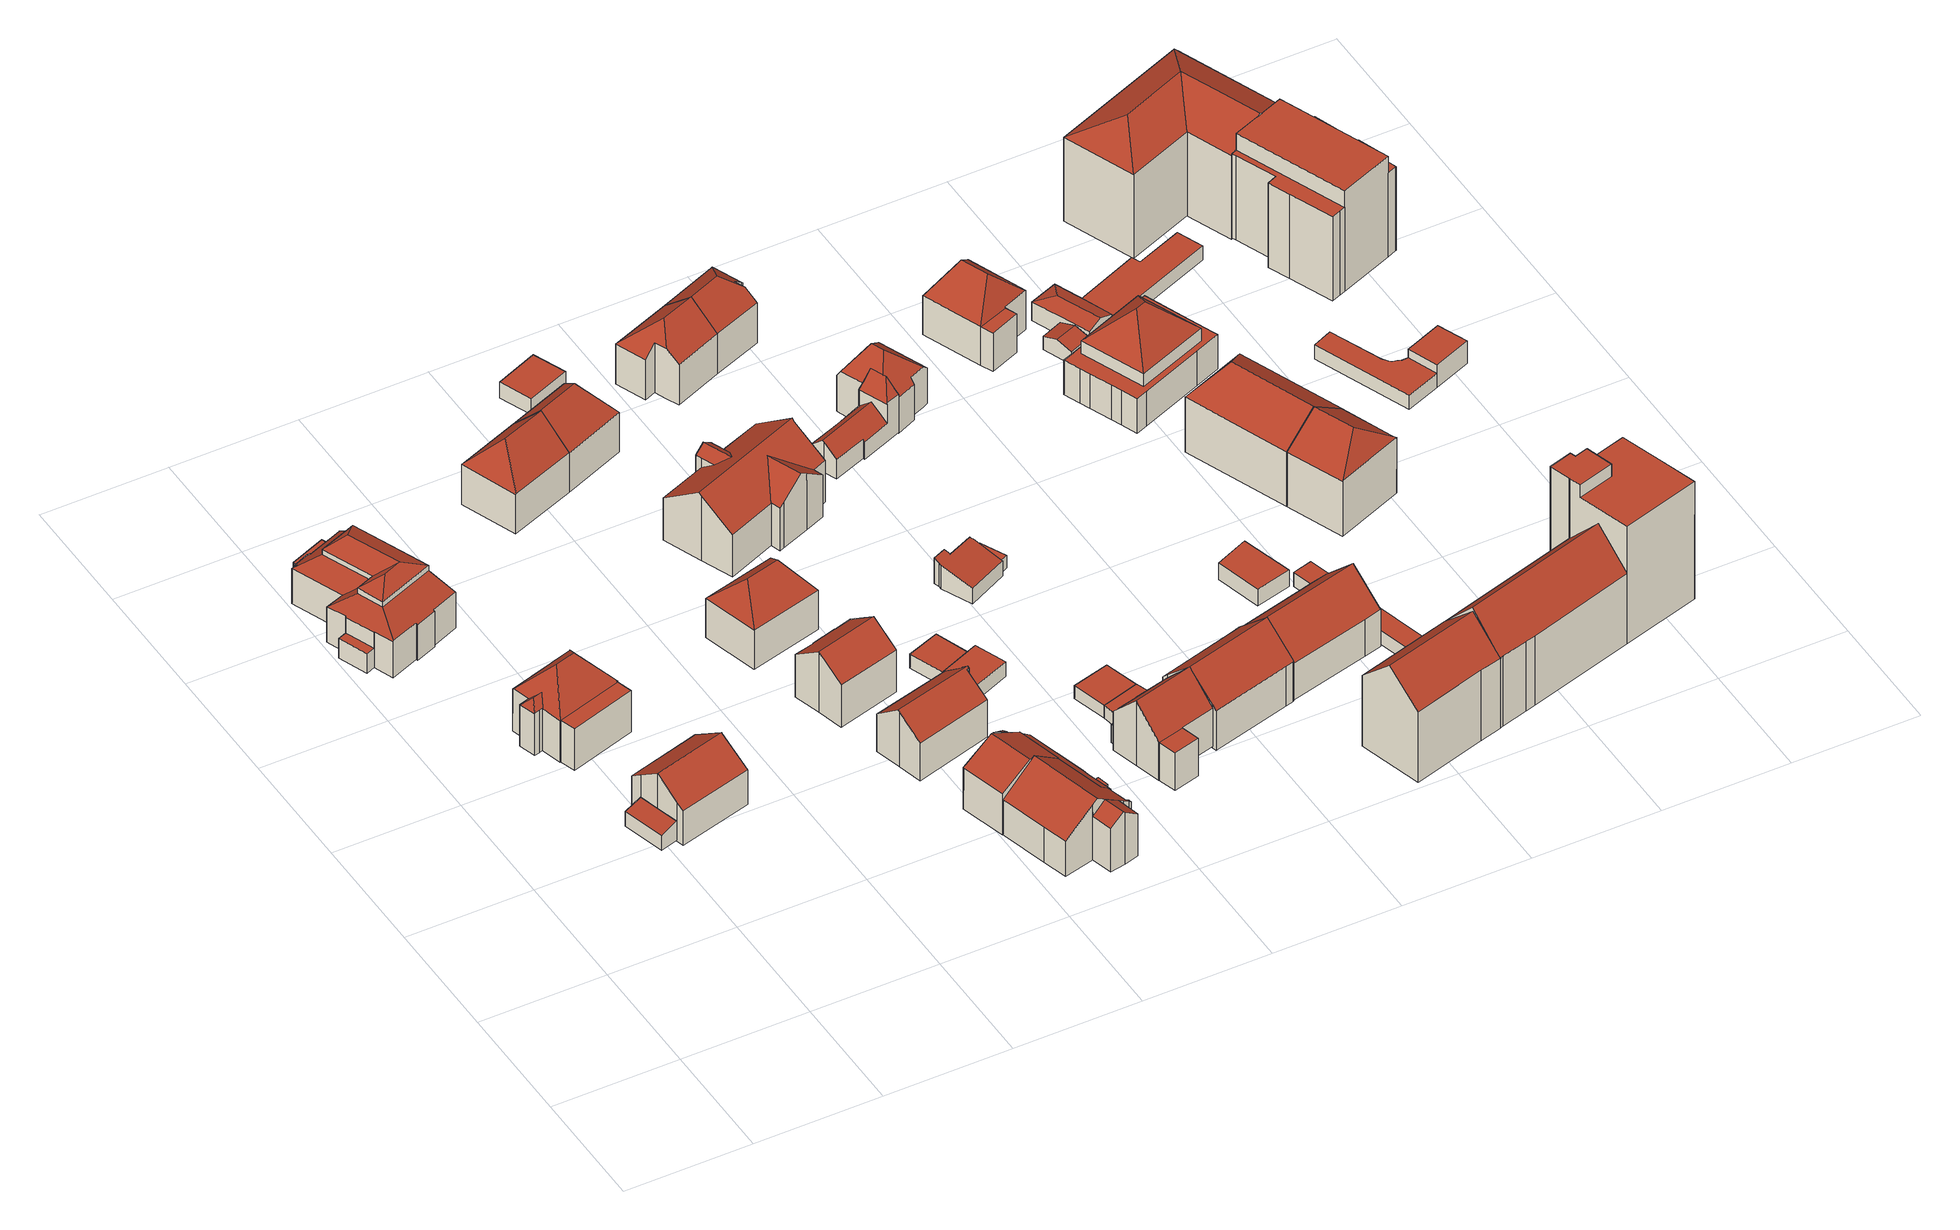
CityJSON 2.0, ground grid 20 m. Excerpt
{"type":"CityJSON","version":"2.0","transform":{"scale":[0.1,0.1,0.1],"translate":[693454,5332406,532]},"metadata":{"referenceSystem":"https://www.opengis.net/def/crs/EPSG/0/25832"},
"CityObjects":{
"building1":{"type":"Building","attributes":{"Gemeindeschluessel":"09162000","HoeheDach":"536.589","HoeheGrund":"533.170","Methode":"2000","NiedrigsteTraufeDesGebaeudes":"535.803","Geometrietyp2DReferenz":"3000","function":"51009_1610","roofType":"2100","measuredHeight":3.42},"geometry":[{"type":"MultiSurface","lod":"2","boundaries":[[[0,1,2,3]],[[4,5,0,3,6]],[[4,7,8,5]],[[5,8,1,0]],[[6,9,7,4]],[[3,2,9,6]],[[9,2,1,8,7]]],"semantics":{"surfaces":[{"type":"WallSurface"},{"type":"GroundSurface"},{"type":"RoofSurface"}],"values":[0,1,0,0,0,0,2]}}]},
"building2":{"type":"Building","attributes":{"Gemeindeschluessel":"09162000","HoeheDach":"544.700","HoeheGrund":"532.632","Methode":"2000","NiedrigsteTraufeDesGebaeudes":"536.000","Geometrietyp2DReferenz":"3000","function":"31001_1000","roofType":"3100","measuredHeight":12.07,"storeysAboveGround":2},"geometry":[{"type":"MultiSurface","lod":"2","boundaries":[[[10,11,12,13]],[[14,15,16,17]],[[18,19,20,21,22]],[[23,24,25,26]],[[27,12,11]],[[28,29,30,31,32]],[[33,34,35,36]],[[37,38,39,40]],[[38,37,41,42]],[[43,33,36,44]],[[18,22,45,46]],[[24,47,48,25]],[[36,35,49]],[[44,36,49,29]],[[50,51,52,19,18,46,53,54,55,56,57,14,17,58,59,39,38,42,60]],[[61,34,27,11]],[[58,62,63,59]],[[59,63,40,39]],[[64,65,43,44,21,20,66,67]],[[55,54,26,25,48,68]],[[34,33,12,27]],[[30,61,11,10]],[[13,12,33,43]],[[64,50,60,69,65]],[[68,48,47,45,22,21,44,29,28]],[[62,16,15,70,10,13,71,41,37,40,63]],[[53,23,26,54]],[[69,71,13,43,65]],[[35,34,61,49]],[[29,49,61,30]],[[51,67,66,52]],[[72,31,30,10,70]],[[14,57,72,70,15]],[[57,56,32,31,72]],[[53,46,45,47,24,23]],[[56,55,68,28,32]],[[52,66,20,19]],[[50,64,67,51]],[[62,58,17,16]],[[69,60,42,41,71]]],"semantics":{"surfaces":[{"type":"WallSurface"},{"type":"RoofSurface"},{"type":"GroundSurface"}],"values":[0,0,0,1,1,1,1,0,0,0,0,0,1,0,2,1,0,0,1,0,1,0,0,0,1,1,0,1,1,0,0,1,0,0,0,0,0,0,0,0]}}]},
"building3":{"type":"Building","attributes":{"Gemeindeschluessel":"09162000","HoeheDach":"542.688","HoeheGrund":"533.060","Methode":"1000","NiedrigsteTraufeDesGebaeudes":"539.187","Geometrietyp2DReferenz":"3000","function":"31001_1000","roofType":"3100","measuredHeight":9.63,"storeysAboveGround":2},"geometry":[{"type":"MultiSurface","lod":"2","boundaries":[[[73,74,75,76]],[[77,73,76,78,79,80,81,82]],[[83,84,85,86,87]],[[76,75,88,78]],[[82,87,86,77]],[[79,89,84,80]],[[89,88,75,74,85,84]],[[78,88,89,79]],[[81,83,87,82]],[[80,84,83,81]],[[77,86,85,74,73]]],"semantics":{"surfaces":[{"type":"WallSurface"},{"type":"GroundSurface"},{"type":"RoofSurface"}],"values":[0,1,2,0,0,0,2,0,0,0,0]}}]},
"building4":{"type":"Building","attributes":{"Gemeindeschluessel":"09162000","HoeheDach":"545.020","HoeheGrund":"532.936","Methode":"2000","NiedrigsteTraufeDesGebaeudes":"540.250","Geometrietyp2DReferenz":"3000","function":"31001_1000","roofType":"3200","measuredHeight":12.08,"storeysAboveGround":2},"geometry":[{"type":"MultiSurface","lod":"2","boundaries":[[[90,91,92,93,94]],[[95,96,97,98,99]],[[100,101,102,103]],[[92,104,105,106,102,107,93]],[[108,109,110,111,112]],[[113,114,115,116,117,118]],[[101,111,110,118,117,119,107,102]],[[99,98,120,121]],[[122,95,99,121,123]],[[124,103,102,106,125]],[[97,96,124,125]],[[126,127,101,100]],[[117,116,119]],[[93,107,119,116,115,94]],[[113,118,110,109]],[[120,105,104,123,121]],[[124,96,95,122,91,90,114,113,109,108,126,100,103]],[[104,92,91,122,123]],[[127,112,111,101]],[[90,94,115,114]],[[108,112,127,126]],[[120,98,97,125,106,105]]],"semantics":{"surfaces":[{"type":"WallSurface"},{"type":"RoofSurface"},{"type":"GroundSurface"}],"values":[0,0,0,1,0,0,1,1,0,0,0,0,1,1,0,1,2,0,1,0,0,1]}}]},
"building5":{"type":"Building","attributes":{"Gemeindeschluessel":"09162000","HoeheDach":"535.714","HoeheGrund":"532.370","Methode":"1000","NiedrigsteTraufeDesGebaeudes":"535.714","Geometrietyp2DReferenz":"3000","function":"31001_2000","roofType":"1000","measuredHeight":3.34},"geometry":[{"type":"MultiSurface","lod":"2","boundaries":[[[128,129,130,131]],[[132,133,134,135]],[[135,134,129,128]],[[131,130,136,137]],[[137,136,133,132]],[[134,133,136,130,129]],[[128,131,137,132,135]]],"semantics":{"surfaces":[{"type":"WallSurface"},{"type":"RoofSurface"},{"type":"GroundSurface"}],"values":[0,0,0,0,0,1,2]}}]},
"building6":{"type":"Building","attributes":{"Gemeindeschluessel":"09162000","HoeheDach":"544.840","HoeheGrund":"532.890","Methode":"2000","NiedrigsteTraufeDesGebaeudes":"539.844","Geometrietyp2DReferenz":"3000","function":"31001_1000","roofType":"3200","measuredHeight":11.95,"storeysAboveGround":2},"geometry":[{"type":"MultiSurface","lod":"2","boundaries":[[[138,139,140,141]],[[142,138,141,143,144,145]],[[138,142,145,146,147,139]],[[139,147,148,140]],[[141,140,149,143]],[[148,150,149,140]],[[146,150,148,147]],[[146,145,144,143,149,150]]],"semantics":{"surfaces":[{"type":"WallSurface"},{"type":"GroundSurface"},{"type":"RoofSurface"}],"values":[0,1,0,2,0,2,2,0]}}]},
"building7":{"type":"Building","attributes":{"Gemeindeschluessel":"09162000","HoeheDach":"543.640","HoeheGrund":"533.410","Methode":"2000","NiedrigsteTraufeDesGebaeudes":"540.685","Geometrietyp2DReferenz":"3000","function":"31001_1000","roofType":"3100","measuredHeight":10.23,"storeysAboveGround":2},"geometry":[{"type":"MultiSurface","lod":"2","boundaries":[[[151,152,153,154,155]],[[156,157,158,159]],[[151,160,161,162,163,164,152]],[[165,164,163,166]],[[165,167,168,153,152,164]],[[169,170,171,172,173]],[[154,153,168,174]],[[175,176,162,161,177]],[[174,178,173,172]],[[177,161,160,179]],[[174,158,157]],[[156,169,173,178,157]],[[175,180,181,170,169,156,159,167,165,166,176]],[[181,180,179,160,151]],[[170,181,151,155,171]],[[166,163,162,176]],[[167,159,158,168]],[[154,174,172,171,155]],[[175,177,179,180]],[[174,157,178]],[[168,158,174]]],"semantics":{"surfaces":[{"type":"WallSurface"},{"type":"RoofSurface"},{"type":"GroundSurface"}],"values":[0,0,1,0,0,0,1,0,1,1,1,0,2,0,0,0,0,1,0,1,1]}}]},
"building8":{"type":"Building","attributes":{"Gemeindeschluessel":"09162000","HoeheDach":"543.850","HoeheGrund":"533.450","Methode":"2000","NiedrigsteTraufeDesGebaeudes":"539.326","Geometrietyp2DReferenz":"3000","function":"31001_1000","roofType":"3100","measuredHeight":10.4,"storeysAboveGround":2},"geometry":[{"type":"MultiSurface","lod":"2","boundaries":[[[182,183,184,185,186]],[[182,186,187,188]],[[189,190,191,192,193]],[[194,195,190,189,196]],[[197,198,199,200]],[[201,202,192,203]],[[200,199,184,183]],[[204,205,206,193,192]],[[207,203,192,191]],[[208,201,203,207,195,194,209,197,200,183,182,188,210,211,212,213]],[[188,187,214,210]],[[215,212,211,216]],[[207,191,190,195]],[[209,194,196,206,205]],[[199,198,205,204,185,184]],[[208,217,202,201]],[[212,215,218,213]],[[217,208,213,218]],[[210,214,216,211]],[[206,196,189,193]],[[215,216,214,187,186,185,204,192,202,217,218]],[[209,205,198,197]]],"semantics":{"surfaces":[{"type":"WallSurface"},{"type":"RoofSurface"},{"type":"GroundSurface"}],"values":[0,0,1,0,0,0,0,0,0,2,0,0,0,0,1,0,0,0,0,1,1,0]}}]},
"building9":{"type":"Building","attributes":{"Gemeindeschluessel":"09162000","HoeheDach":"543.793","HoeheGrund":"533.090","Methode":"2000","NiedrigsteTraufeDesGebaeudes":"536.830","Geometrietyp2DReferenz":"3000","function":"31001_1000","roofType":"3100","measuredHeight":10.7,"storeysAboveGround":2},"geometry":[{"type":"MultiSurface","lod":"2","boundaries":[[[219,220,221,222]],[[223,224,220,219]],[[225,226,227,228]],[[229,230,224,223]],[[224,230,231,228]],[[230,229,232,231]],[[227,226,233,234]],[[225,228,231,232]],[[235,236,237,238]],[[239,222,221,240,235,238]],[[235,240,241,236]],[[239,238,237,242]],[[233,242,237,236,241,234]],[[229,223,219,222,239,242,233,226,225,232]],[[224,228,227,234,241,240,221,220]]],"semantics":{"surfaces":[{"type":"WallSurface"},{"type":"RoofSurface"},{"type":"GroundSurface"}],"values":[0,0,0,0,1,0,0,0,1,0,0,0,0,2,1]}}]},
"building10":{"type":"Building","attributes":{"Gemeindeschluessel":"09162000","HoeheDach":"543.058","HoeheGrund":"533.170","Methode":"1000","NiedrigsteTraufeDesGebaeudes":"539.753","Geometrietyp2DReferenz":"3000","function":"31001_1000","roofType":"3100","measuredHeight":9.89,"storeysAboveGround":2},"geometry":[{"type":"MultiSurface","lod":"2","boundaries":[[[243,244,245,246]],[[247,248,249,250,251]],[[252,253,254,255]],[[256,257,244,243]],[[246,245,248,247]],[[251,250,253,252]],[[258,259,260,261,262]],[[258,262,256,243,246,247,251,252,255]],[[248,245,244,257,261,260,249]],[[255,254,259,258]],[[249,260,259,254,253,250]],[[262,261,257,256]]],"semantics":{"surfaces":[{"type":"WallSurface"},{"type":"GroundSurface"},{"type":"RoofSurface"}],"values":[0,0,0,0,0,0,0,1,2,0,2,0]}}]},
"building11":{"type":"Building","attributes":{"Gemeindeschluessel":"09162000","HoeheDach":"544.280","HoeheGrund":"533.030","Methode":"2000","NiedrigsteTraufeDesGebaeudes":"539.861","Geometrietyp2DReferenz":"3000","function":"31001_1000","roofType":"3200","measuredHeight":11.25,"storeysAboveGround":2},"geometry":[{"type":"MultiSurface","lod":"2","boundaries":[[[263,264,265,266]],[[264,263,267,268]],[[263,266,269,267]],[[269,270,267]],[[265,271,269,266]],[[265,264,268,272,271]],[[271,272,273,270,269]],[[272,268,273]],[[270,273,268,267]]],"semantics":{"surfaces":[{"type":"GroundSurface"},{"type":"WallSurface"},{"type":"RoofSurface"}],"values":[0,1,1,2,1,1,2,2,2]}}]},
"building12":{"type":"Building","attributes":{"Gemeindeschluessel":"09162000","HoeheDach":"540.471","HoeheGrund":"533.480","Methode":"2000","NiedrigsteTraufeDesGebaeudes":"539.135","Geometrietyp2DReferenz":"3000","function":"51009_1610","roofType":"2100","measuredHeight":6.99},"geometry":[{"type":"MultiSurface","lod":"2","boundaries":[[[182,274,275,276]],[[276,277,278,279,280,210,188,182]],[[280,281,282,210]],[[188,283,274,182]],[[210,282,283,188]],[[274,283,282,281,284,285,286,275]],[[279,284,281,280]],[[276,275,286,277]],[[277,286,285,278]],[[278,285,284,279]]],"semantics":{"surfaces":[{"type":"WallSurface"},{"type":"GroundSurface"},{"type":"RoofSurface"}],"values":[0,1,0,0,0,2,0,0,0,0]}}]},
"building13":{"type":"Building","attributes":{"Gemeindeschluessel":"09162000","HoeheDach":"536.200","HoeheGrund":"533.470","Methode":"2000","NiedrigsteTraufeDesGebaeudes":"536.200","Geometrietyp2DReferenz":"3000","function":"51009_1610","roofType":"1000","measuredHeight":2.73},"geometry":[{"type":"MultiSurface","lod":"2","boundaries":[[[287,288,289,290,291,292]],[[293,290,289,294]],[[278,292,291,295]],[[295,291,290,293]],[[279,287,292,278]],[[294,289,288,296]],[[278,295,293,294,296,279]],[[296,288,287,279]]],"semantics":{"surfaces":[{"type":"RoofSurface"},{"type":"WallSurface"},{"type":"GroundSurface"}],"values":[0,1,1,1,1,1,2,1]}}]},
"building14":{"type":"Building","attributes":{"Gemeindeschluessel":"09162000","HoeheDach":"544.760","HoeheGrund":"532.900","Methode":"2000","NiedrigsteTraufeDesGebaeudes":"539.804","Geometrietyp2DReferenz":"3000","function":"31001_1000","roofType":"3200","measuredHeight":11.86,"storeysAboveGround":2},"geometry":[{"type":"MultiSurface","lod":"2","boundaries":[[[149,297,298,299,300,143]],[[301,145,302,303,149,143]],[[145,301,143,300,299,304]],[[299,298,305,304]],[[302,305,306,303]],[[304,305,302,145]],[[303,306,297,149]],[[305,298,297,306]]],"semantics":{"surfaces":[{"type":"WallSurface"},{"type":"GroundSurface"},{"type":"RoofSurface"}],"values":[0,0,1,0,2,0,2,2]}}]},
"building15":{"type":"Building","attributes":{"Gemeindeschluessel":"09162000","HoeheDach":"535.656","HoeheGrund":"533.250","Methode":"1000","NiedrigsteTraufeDesGebaeudes":"535.656","Geometrietyp2DReferenz":"3000","function":"31001_2000","roofType":"1000","measuredHeight":2.41},"geometry":[{"type":"MultiSurface","lod":"2","boundaries":[[[307,308,309,310]],[[310,309,311,312]],[[312,311,313,314]],[[307,310,312,314]],[[313,311,309,308]],[[314,313,308,307]]],"semantics":{"surfaces":[{"type":"WallSurface"},{"type":"GroundSurface"},{"type":"RoofSurface"}],"values":[0,0,0,1,2,0]}}]},
"building16":{"type":"Building","attributes":{"Gemeindeschluessel":"09162000","HoeheDach":"535.911","HoeheGrund":"533.310","Methode":"1000","NiedrigsteTraufeDesGebaeudes":"535.911","Geometrietyp2DReferenz":"3000","function":"31001_2000","roofType":"1000","measuredHeight":2.6},"geometry":[{"type":"MultiSurface","lod":"2","boundaries":[[[315,316,317,318,319,320]],[[317,321,322,318]],[[323,324,325,326,322,321]],[[320,325,324,315]],[[315,324,323,316]],[[316,323,321,317]],[[318,322,326,319]],[[319,326,325,320]]],"semantics":{"surfaces":[{"type":"GroundSurface"},{"type":"WallSurface"},{"type":"RoofSurface"}],"values":[0,1,2,1,1,1,1,1]}}]},
"building17":{"type":"Building","attributes":{"Gemeindeschluessel":"09162000","HoeheDach":"535.836","HoeheGrund":"532.960","Methode":"1000","NiedrigsteTraufeDesGebaeudes":"535.836","Geometrietyp2DReferenz":"3000","function":"31001_2000","roofType":"1000","measuredHeight":2.88,"storeysAboveGround":1},"geometry":[{"type":"MultiSurface","lod":"2","boundaries":[[[327,328,329,330]],[[331,332,328,327]],[[330,329,333,334]],[[334,333,332,331]],[[329,328,332,333]],[[334,331,327,330]]],"semantics":{"surfaces":[{"type":"WallSurface"},{"type":"RoofSurface"},{"type":"GroundSurface"}],"values":[0,0,0,0,1,2]}}]},
"building18":{"type":"Building","attributes":{"Gemeindeschluessel":"09162000","HoeheDach":"544.559","HoeheGrund":"532.780","Methode":"2000","NiedrigsteTraufeDesGebaeudes":"540.210","Geometrietyp2DReferenz":"3000","function":"31001_1000","roofType":"3100","measuredHeight":11.78,"storeysAboveGround":2},"geometry":[{"type":"MultiSurface","lod":"2","boundaries":[[[335,336,337,338,339]],[[340,341,342,343,344,345,346,347,348]],[[349,350,351,352]],[[345,353,346]],[[354,355,356,357,358]],[[349,359,344,343,360,350]],[[353,361,362,363]],[[364,365,366,367]],[[356,355,367,366]],[[368,369,370,371]],[[357,339,338,370,369,340,348,372,358]],[[373,351,350,360,342,341]],[[364,374,336,335,365]],[[368,373,341,340,369]],[[352,362,361,359,349]],[[342,360,343]],[[375,371,370,338]],[[363,376,347,346,353]],[[377,375,338,337]],[[353,345,344,359,361]],[[376,378,372,348,347]],[[375,377,374,364,367,355,354,378,376,363,362,352,351,373,368,371]],[[335,339,357,356,366,365]],[[377,337,336,374]],[[354,358,372,378]]],"semantics":{"surfaces":[{"type":"RoofSurface"},{"type":"WallSurface"},{"type":"GroundSurface"}],"values":[0,0,1,1,1,0,1,1,1,1,0,1,1,1,1,1,1,1,1,0,1,2,0,1,1]}}]},
"building19":{"type":"Building","attributes":{"Gemeindeschluessel":"09162000","HoeheDach":"544.720","HoeheGrund":"533.347","Methode":"2000","NiedrigsteTraufeDesGebaeudes":"536.470","Geometrietyp2DReferenz":"3000","function":"31001_1000","roofType":"3100","measuredHeight":11.37,"storeysAboveGround":2},"geometry":[{"type":"MultiSurface","lod":"2","boundaries":[[[379,380,381,382]],[[383,384,385,386,387,388]],[[389,390,391,392]],[[387,386,393,394]],[[390,382,381,395,393,386,385,391]],[[396,397,398,399]],[[400,399,398,394,393,395]],[[389,401,402,390]],[[403,404,405,406]],[[392,391,385,384]],[[407,408,409,410]],[[403,406,411,401,389,392,384,383,396,399,400,380,379,407,410]],[[403,410,409,412,404]],[[383,388,397,396]],[[400,395,381,380]],[[405,404,412,413]],[[402,414,413,412,409,408,382,390]],[[411,414,402,401]],[[411,406,405,413,414]],[[387,394,398,397,388]],[[379,382,408,407]]],"semantics":{"surfaces":[{"type":"WallSurface"},{"type":"RoofSurface"},{"type":"GroundSurface"}],"values":[0,0,0,0,1,0,0,0,0,0,0,2,0,0,0,1,1,0,0,1,0]}}]},
"building20":{"type":"Building","attributes":{"Gemeindeschluessel":"09162000","HoeheDach":"535.800","HoeheGrund":"533.450","Methode":"2000","NiedrigsteTraufeDesGebaeudes":"535.800","Geometrietyp2DReferenz":"3000","function":"51009_1610","roofType":"1000","measuredHeight":2.35},"geometry":[{"type":"MultiSurface","lod":"2","boundaries":[[[415,416,417,418]],[[419,420,421,422]],[[418,417,420,419]],[[422,421,416,415]],[[417,416,421,420]],[[419,422,415,418]]],"semantics":{"surfaces":[{"type":"WallSurface"},{"type":"RoofSurface"},{"type":"GroundSurface"}],"values":[0,0,0,0,1,2]}}]},
"building21":{"type":"Building","attributes":{"Gemeindeschluessel":"09162000","HoeheDach":"535.800","HoeheGrund":"533.450","Methode":"2000","NiedrigsteTraufeDesGebaeudes":"535.800","Geometrietyp2DReferenz":"3000","function":"51009_1610","roofType":"1000","measuredHeight":2.35},"geometry":[{"type":"MultiSurface","lod":"2","boundaries":[[[423,424,425,426]],[[418,417,416,415]],[[426,425,427,428]],[[429,430,424,423]],[[426,428,418,415,429,423]],[[428,427,417,418]],[[427,425,424,430,416,417]],[[415,416,430,429]]],"semantics":{"surfaces":[{"type":"WallSurface"},{"type":"GroundSurface"},{"type":"RoofSurface"}],"values":[0,0,0,0,1,0,2,0]}}]},
"building22":{"type":"Building","attributes":{"Gemeindeschluessel":"09162000","HoeheDach":"537.786","HoeheGrund":"533.290","Methode":"2000","NiedrigsteTraufeDesGebaeudes":"535.460","Geometrietyp2DReferenz":"3000","function":"31001_2000","roofType":"2100","measuredHeight":4.5,"storeysAboveGround":1},"geometry":[{"type":"MultiSurface","lod":"2","boundaries":[[[431,432,433,434,435,436,437,438,439,440,441,442]],[[441,443,444,442]],[[445,446,447,448,449,450,451,444,443,452,453]],[[454,455,456,457]],[[440,452,443,441]],[[432,456,455,433]],[[436,447,446,437]],[[434,449,448,435]],[[457,450,449,454]],[[435,448,447,436]],[[431,451,450,457,456,432]],[[442,444,451,431]],[[433,455,454,449,434]],[[439,453,452,440]],[[437,446,445,438]],[[438,445,453,439]]],"semantics":{"surfaces":[{"type":"GroundSurface"},{"type":"WallSurface"},{"type":"RoofSurface"}],"values":[0,1,2,2,1,1,1,1,1,1,1,1,1,1,1,1]}}]},
"building23":{"type":"Building","attributes":{"Gemeindeschluessel":"09162000","HoeheDach":"535.757","HoeheGrund":"532.830","Methode":"1000","NiedrigsteTraufeDesGebaeudes":"535.301","Geometrietyp2DReferenz":"3000","function":"31001_2000","roofType":"3100","measuredHeight":2.93},"geometry":[{"type":"MultiSurface","lod":"2","boundaries":[[[458,459,460,461]],[[462,460,459,463]],[[464,465,466,467]],[[466,463,459,458,468,467]],[[469,464,467,468,458,461]],[[464,469,461,460,462,465]],[[465,462,463,466]]],"semantics":{"surfaces":[{"type":"WallSurface"},{"type":"RoofSurface"},{"type":"GroundSurface"}],"values":[0,1,0,0,2,0,1]}}]},
"building24":{"type":"Building","attributes":{"Gemeindeschluessel":"09162000","HoeheDach":"543.889","HoeheGrund":"532.760","Methode":"1000","NiedrigsteTraufeDesGebaeudes":"539.911","Geometrietyp2DReferenz":"3000","function":"31001_1000","roofType":"3200","measuredHeight":11.13,"storeysAboveGround":2},"geometry":[{"type":"MultiSurface","lod":"2","boundaries":[[[470,471,472,473]],[[474,475,476,477,471,470]],[[476,478,479,480,477]],[[475,474,470,473,481,482,483,484]],[[484,478,476,475]],[[472,471,477,480,485]],[[481,485,486,482]],[[478,484,483,482,486,479]],[[480,479,486,485]],[[473,472,485,481]]],"semantics":{"surfaces":[{"type":"WallSurface"},{"type":"RoofSurface"},{"type":"GroundSurface"}],"values":[0,0,1,2,0,1,0,0,1,0]}}]},
"building25":{"type":"Building","attributes":{"Gemeindeschluessel":"09162000","HoeheDach":"544.707","HoeheGrund":"532.969","Methode":"2000","NiedrigsteTraufeDesGebaeudes":"539.946","Geometrietyp2DReferenz":"3000","function":"31001_1000","roofType":"3100","measuredHeight":11.74,"storeysAboveGround":3},"geometry":[{"type":"MultiSurface","lod":"2","boundaries":[[[487,488,489,490,491,492,493,494,495,496,497,498,499]],[[490,500,501,491]],[[492,502,503,493]],[[503,502,501,500,504,505,506,382]],[[495,507,508,496]],[[487,506,505,488]],[[497,509,510,498]],[[494,382,507,495]],[[507,382,506,511,510,509,508]],[[491,501,502,492]],[[488,505,504,489]],[[499,511,506,487]],[[496,508,509,497]],[[498,510,511,499]],[[489,504,500,490]],[[493,503,382,494]]],"semantics":{"surfaces":[{"type":"GroundSurface"},{"type":"WallSurface"},{"type":"RoofSurface"}],"values":[0,1,1,2,1,1,1,1,2,1,1,1,1,1,1,1]}}]},
"building26":{"type":"Building","attributes":{"Gemeindeschluessel":"09162000","HoeheDach":"541.438","HoeheGrund":"532.730","Methode":"2000","NiedrigsteTraufeDesGebaeudes":"535.832","Geometrietyp2DReferenz":"3000","function":"31001_2000","roofType":"3100","measuredHeight":8.71},"geometry":[{"type":"MultiSurface","lod":"2","boundaries":[[[512,513,514,515,516,517,518]],[[519,514,513,520]],[[518,517,521,522,523]],[[524,525,526,527]],[[526,525,528,529]],[[530,529,528,531,532,533,534]],[[535,532,531,536]],[[537,523,522,538]],[[539,533,532,535]],[[520,513,512,540]],[[537,540,512,518,523]],[[541,519,520,540,537,538,539,535,536,524,527]],[[539,538,522,521,534,533]],[[530,534,521,517,516]],[[524,536,531,528,525]],[[541,515,514,519]],[[541,527,526,529,530,516,515]]],"semantics":{"surfaces":[{"type":"RoofSurface"},{"type":"WallSurface"},{"type":"GroundSurface"}],"values":[0,1,0,1,0,0,1,1,1,1,1,2,1,1,1,1,1]}}]},
"building27":{"type":"Building","attributes":{"Gemeindeschluessel":"09162000","HoeheDach":"543.868","HoeheGrund":"532.760","Methode":"1000","NiedrigsteTraufeDesGebaeudes":"539.910","Geometrietyp2DReferenz":"3000","function":"31001_1000","roofType":"3200","measuredHeight":11.11,"storeysAboveGround":2},"geometry":[{"type":"MultiSurface","lod":"2","boundaries":[[[542,484,478,543,486,482]],[[544,545,546,547]],[[543,548,546,545,486]],[[549,550,551,552]],[[482,486,545,544]],[[553,554,478,484]],[[552,555,556,553,484,542,482,544,547,549]],[[557,558,551,550,546,548]],[[478,554,557,548,543]],[[557,554,553,556,555,558]],[[547,546,550,549]],[[552,551,558,555]]],"semantics":{"surfaces":[{"type":"WallSurface"},{"type":"RoofSurface"},{"type":"GroundSurface"}],"values":[0,0,1,0,0,0,2,1,1,0,0,0]}}]},
"building28":{"type":"Building","attributes":{"Gemeindeschluessel":"09162000","HoeheDach":"543.330","HoeheGrund":"532.500","Methode":"2000","NiedrigsteTraufeDesGebaeudes":"538.718","Geometrietyp2DReferenz":"3000","function":"31001_1000","roofType":"3200","measuredHeight":10.83,"storeysAboveGround":2},"geometry":[{"type":"MultiSurface","lod":"2","boundaries":[[[559,532,533,560]],[[561,562,563,564]],[[563,562,565,566,567,568,569,570]],[[571,572,573,574,575,576]],[[577,567,566,578]],[[579,580,572,571]],[[581,565,562,561]],[[578,566,565,581]],[[533,532,570,569,580,579]],[[569,568,582,573,572,580]],[[577,583,584,582,568,567]],[[585,564,563,570,532,559]],[[583,577,578,581,561,564,585,559,560,586,576,575,574,584]],[[574,573,582,584]],[[586,560,533,579,571,576]]],"semantics":{"surfaces":[{"type":"WallSurface"},{"type":"RoofSurface"},{"type":"GroundSurface"}],"values":[0,0,1,0,0,1,0,0,1,1,0,0,2,0,0]}}]},
"building29":{"type":"Building","attributes":{"Gemeindeschluessel":"09162000","HoeheDach":"550.400","HoeheGrund":"532.854","Methode":"2000","NiedrigsteTraufeDesGebaeudes":"545.321","Geometrietyp2DReferenz":"3000","function":"31001_1000","roofType":"3100","measuredHeight":17.55,"storeysAboveGround":4},"geometry":[{"type":"MultiSurface","lod":"2","boundaries":[[[587,588,589,590,591,592]],[[593,594,595,596,597]],[[591,598,599,592]],[[592,599,600,587]],[[597,596,600,599,598]],[[589,594,593,590]],[[587,600,596,595,588]],[[590,593,597,598,591]],[[588,595,594,589]]],"semantics":{"surfaces":[{"type":"GroundSurface"},{"type":"RoofSurface"},{"type":"WallSurface"}],"values":[0,1,2,2,1,2,2,2,2]}}]},
"building30":{"type":"Building","attributes":{"Gemeindeschluessel":"09162000","HoeheDach":"544.500","HoeheGrund":"532.976","Methode":"2000","NiedrigsteTraufeDesGebaeudes":"539.484","Geometrietyp2DReferenz":"3000","function":"31001_1000","roofType":"3100","measuredHeight":11.52,"storeysAboveGround":2},"geometry":[{"type":"MultiSurface","lod":"2","boundaries":[[[601,602,603,488]],[[499,604,605,606]],[[607,608,609,610]],[[488,603,611,612]],[[613,614,602,601]],[[610,605,604,615,607]],[[606,605,610,609]],[[613,608,607,614]],[[499,612,611,615,604]],[[611,603,602,614,607,615]],[[499,606,609,608,613,601,488,612]]],"semantics":{"surfaces":[{"type":"WallSurface"},{"type":"RoofSurface"},{"type":"GroundSurface"}],"values":[0,0,0,0,0,1,0,0,0,1,2]}}]},
"building31":{"type":"Building","attributes":{"Gemeindeschluessel":"09162000","HoeheDach":"535.904","HoeheGrund":"532.960","Methode":"1000","NiedrigsteTraufeDesGebaeudes":"535.904","Geometrietyp2DReferenz":"3000","function":"31001_2000","roofType":"1000","measuredHeight":2.94},"geometry":[{"type":"MultiSurface","lod":"2","boundaries":[[[616,617,618,619]],[[620,621,622,623]],[[619,622,621,616]],[[617,616,621,620]],[[623,618,617,620]],[[619,618,623,622]]],"semantics":{"surfaces":[{"type":"WallSurface"},{"type":"RoofSurface"},{"type":"GroundSurface"}],"values":[0,0,1,0,2,0]}}]},
"building32":{"type":"Building","attributes":{"Gemeindeschluessel":"09162000","HoeheDach":"535.469","HoeheGrund":"532.950","Methode":"1000","NiedrigsteTraufeDesGebaeudes":"535.469","Geometrietyp2DReferenz":"3000","function":"31001_1000","roofType":"1000","measuredHeight":2.52},"geometry":[{"type":"MultiSurface","lod":"2","boundaries":[[[624,625,626,627]],[[628,625,624,629]],[[629,624,627,630]],[[630,627,626,631]],[[631,626,625,628]],[[630,631,628,629]]],"semantics":{"surfaces":[{"type":"RoofSurface"},{"type":"WallSurface"},{"type":"GroundSurface"}],"values":[0,1,1,1,1,2]}}]},
"building33":{"type":"Building","attributes":{"Gemeindeschluessel":"09162000","HoeheDach":"544.010","HoeheGrund":"532.450","Methode":"2000","NiedrigsteTraufeDesGebaeudes":"539.270","Geometrietyp2DReferenz":"3000","function":"31001_1000","roofType":"3200","measuredHeight":11.56,"storeysAboveGround":2},"geometry":[{"type":"MultiSurface","lod":"2","boundaries":[[[632,633,634,635]],[[636,637,638,639,640]],[[638,641,642,643,644,639]],[[645,646,637,636]],[[647,648,649]],[[650,651,635,634,643,642]],[[652,649,648,633,632,653,654,655]],[[651,650,656,645,636,640,655,654,653,632,635]],[[644,643,634,633,648,647]],[[637,646,641,638]],[[641,646,645,656,650,642]],[[639,644,647,649,652]],[[640,639,652,655]]],"semantics":{"surfaces":[{"type":"WallSurface"},{"type":"RoofSurface"},{"type":"GroundSurface"}],"values":[0,0,1,0,1,0,0,2,1,1,0,1,0]}}]},
"building34":{"type":"Building","attributes":{"Gemeindeschluessel":"09162000","HoeheDach":"535.798","HoeheGrund":"532.710","Methode":"1000","NiedrigsteTraufeDesGebaeudes":"535.013","Geometrietyp2DReferenz":"3000","function":"31001_2000","roofType":"3100","measuredHeight":3.09},"geometry":[{"type":"MultiSurface","lod":"2","boundaries":[[[657,658,659,660]],[[661,662,663,664,665,666]],[[660,659,667,668]],[[666,658,657,661]],[[663,668,667,664]],[[662,661,657,660,668,663]],[[659,658,666,665,664,667]]],"semantics":{"surfaces":[{"type":"RoofSurface"},{"type":"GroundSurface"},{"type":"WallSurface"}],"values":[0,1,0,2,2,2,2]}}]},
"building35":{"type":"Building","attributes":{"Gemeindeschluessel":"09162000","HoeheDach":"546.420","HoeheGrund":"532.842","Methode":"2000","NiedrigsteTraufeDesGebaeudes":"538.940","Geometrietyp2DReferenz":"3000","function":"31001_1000","roofType":"3200","measuredHeight":13.58,"storeysAboveGround":3},"geometry":[{"type":"MultiSurface","lod":"2","boundaries":[[[669,670,671,672]],[[673,674,675,676,677,678]],[[679,680,681,682,683,684]],[[685,686,678,677]],[[687,688,670,669]],[[689,690,691,692]],[[693,694,695,683,682,681,696,697,674,673,678,686,698,691,690],[699,687,669,672]],[[699,700,688,687]],[[701,697,696,702]],[[701,702,680,679,684,703,704,705,689,692,706,685,677,676,675]],[[675,674,697,701]],[[672,671,700,699]],[[706,698,686,685]],[[703,695,694,704]],[[705,693,690,689]],[[707,708,700,671]],[[688,700,708]],[[688,708,707,670]],[[684,683,695,703]],[[704,694,693,705]],[[670,707,671]],[[702,696,681,680]],[[692,691,698,706]]],"semantics":{"surfaces":[{"type":"WallSurface"},{"type":"RoofSurface"},{"type":"GroundSurface"}],"values":[0,0,0,0,0,0,1,0,0,2,0,0,0,0,0,1,1,1,0,0,1,0,0]}}]},
"building36":{"type":"Building","attributes":{"Gemeindeschluessel":"09162000","HoeheDach":"546.660","HoeheGrund":"532.840","Methode":"2000","NiedrigsteTraufeDesGebaeudes":"542.499","Geometrietyp2DReferenz":"3000","function":"31001_9998","roofType":"3200","measuredHeight":13.82,"storeysAboveGround":3},"geometry":[{"type":"MultiSurface","lod":"2","boundaries":[[[709,710,711,712]],[[713,714,710,709,715]],[[715,709,712,716,717]],[[718,711,710,714]],[[718,719,717,716,711]],[[713,715,717,719]],[[713,719,718,714]],[[712,711,716]]],"semantics":{"surfaces":[{"type":"RoofSurface"},{"type":"WallSurface"},{"type":"GroundSurface"}],"values":[0,1,0,1,1,1,2,0]}}]},
"building37":{"type":"Building","attributes":{"Gemeindeschluessel":"09162000","HoeheDach":"555.900","HoeheGrund":"532.889","Methode":"2000","NiedrigsteTraufeDesGebaeudes":"545.243","Geometrietyp2DReferenz":"3000","function":"31001_1000","roofType":"3100","measuredHeight":23.01,"storeysAboveGround":3},"geometry":[{"type":"MultiSurface","lod":"2","boundaries":[[[720,721,722,723,600,724,725]],[[726,727,728,729]],[[730,731,732,733]],[[734,735,731,730]],[[736,737,738,739,726,729,740]],[[741,742,721,720,743,744]],[[745,738,737,746]],[[747,748,749,750]],[[734,730,733,751,752,588,587,753,754,742,741,755,747,750,756,745,746]],[[734,746,737,736,757,735]],[[755,758,748,747]],[[756,739,738,745]],[[595,759,760,732,731,735,757,725,724]],[[587,588,595,724,600]],[[744,743,761,728,727,749,748,758]],[[729,728,761,740]],[[587,600,723,753]],[[752,759,595,588]],[[753,723,722,754]],[[754,722,721,742]],[[733,732,760,751]],[[751,760,759,752]],[[736,740,761,743,720,725,757]],[[756,750,749,727,726,739]],[[741,744,758,755]]],"semantics":{"surfaces":[{"type":"RoofSurface"},{"type":"WallSurface"},{"type":"GroundSurface"}],"values":[0,1,1,1,0,1,1,1,2,1,1,1,0,1,0,1,1,1,1,1,1,1,1,1,1]}}]},
"building38":{"type":"Building","attributes":{"Gemeindeschluessel":"09162000","HoeheDach":"546.670","HoeheGrund":"532.750","Methode":"2000","NiedrigsteTraufeDesGebaeudes":"542.474","Geometrietyp2DReferenz":"3000","function":"31001_1000","roofType":"3200","measuredHeight":13.92,"storeysAboveGround":3},"geometry":[{"type":"MultiSurface","lod":"2","boundaries":[[[762,763,764]],[[714,710,765,766]],[[767,764,763,768,715]],[[763,762,765,710,768]],[[769,767,715,713]],[[769,713,714,766]],[[714,713,715,768,710]],[[769,766,765,762,764,767]]],"semantics":{"surfaces":[{"type":"RoofSurface"},{"type":"WallSurface"},{"type":"GroundSurface"}],"values":[0,1,0,0,1,2,1,1]}}]},
"building39":{"type":"Building","attributes":{"Gemeindeschluessel":"09162000","HoeheDach":"536.931","HoeheGrund":"532.700","Methode":"1000","NiedrigsteTraufeDesGebaeudes":"536.040","Geometrietyp2DReferenz":"3000","function":"31001_2000","roofType":"3200","measuredHeight":4.23},"geometry":[{"type":"MultiSurface","lod":"2","boundaries":[[[770,771,772,773]],[[774,771,775]],[[776,666,664,777,770,773,778]],[[666,776,778,779,780,781]],[[780,779,772,771,774]],[[773,772,779,778]],[[782,781,780,774,775]],[[664,666,781,782,775,777]],[[777,775,771,770]]],"semantics":{"surfaces":[{"type":"WallSurface"},{"type":"RoofSurface"},{"type":"GroundSurface"}],"values":[0,1,2,0,1,0,1,0,0]}}]},
"building40":{"type":"Building","attributes":{"Gemeindeschluessel":"09162000","HoeheDach":"535.166","HoeheGrund":"532.700","Methode":"1000","NiedrigsteTraufeDesGebaeudes":"535.166","Geometrietyp2DReferenz":"3000","function":"31001_2000","roofType":"1000","measuredHeight":2.47},"geometry":[{"type":"MultiSurface","lod":"2","boundaries":[[[783,784,785,786,787,788]],[[786,789,790,787]],[[778,783,788,773]],[[778,791,784,783]],[[778,773,790,789,792,791]],[[784,791,792,785]],[[786,785,792,789]],[[788,787,790,773]]],"semantics":{"surfaces":[{"type":"RoofSurface"},{"type":"WallSurface"},{"type":"GroundSurface"}],"values":[0,1,1,1,2,1,1,1]}}]},
"building41":{"type":"Building","attributes":{"Gemeindeschluessel":"09162000","HoeheDach":"536.730","HoeheGrund":"532.710","Methode":"2000","NiedrigsteTraufeDesGebaeudes":"535.190","Geometrietyp2DReferenz":"3000","function":"31001_2000","roofType":"1000","measuredHeight":4.02,"storeysAboveGround":1},"geometry":[{"type":"MultiSurface","lod":"2","boundaries":[[[793,794,795,796,797]],[[798,799,800,797,796,801]],[[802,803,799,798]],[[804,805,806,807]],[[808,809,810,811]],[[812,793,797,800]],[[798,801,813,814,815,816,817,818,808,811,804,807,819,802]],[[816,820,821,817]],[[820,812,800,799,803,822,806,805,810,809,823,821]],[[807,806,822,819]],[[813,795,794,814]],[[817,821,823,818]],[[811,810,805,804]],[[814,794,793,812,815]],[[815,812,820,816]],[[801,796,795,813]],[[818,823,809,808]],[[819,822,803,802]]],"semantics":{"surfaces":[{"type":"RoofSurface"},{"type":"WallSurface"},{"type":"GroundSurface"}],"values":[0,1,1,1,1,1,2,1,0,1,1,1,1,1,1,1,1,1]}}]},
"building42":{"type":"Building","attributes":{"Gemeindeschluessel":"09162000","HoeheDach":"550.733","HoeheGrund":"532.480","Methode":"1000","NiedrigsteTraufeDesGebaeudes":"547.175","Geometrietyp2DReferenz":"3000","function":"31001_9998","roofType":"3200","measuredHeight":18.25,"storeysAboveGround":5},"geometry":[{"type":"MultiSurface","lod":"2","boundaries":[[[824,825,826,827]],[[828,829,830,831,832,833,834,835,836,837,838,839]],[[825,829,828,839,826]],[[840,841,842,843]],[[844,845,824,827,846,840,843,847,848,849,850,851,852,853]],[[849,836,835,850]],[[840,846,827,826,854,841]],[[855,856,839,838,857,842]],[[832,831,853,852,851,833]],[[824,845,844,830,829,825]],[[851,850,835,834,833]],[[854,826,839,856,855,841]],[[842,857,838,837,836,849,848,847,843]],[[841,855,842]],[[853,831,830,844]]],"semantics":{"surfaces":[{"type":"WallSurface"},{"type":"RoofSurface"},{"type":"GroundSurface"}],"values":[0,1,1,0,2,0,0,1,0,0,0,1,0,1,0]}}]},
"building43":{"type":"Building","attributes":{"Gemeindeschluessel":"09162000","HoeheDach":"550.640","HoeheGrund":"532.841","Methode":"2000","NiedrigsteTraufeDesGebaeudes":"547.640","Geometrietyp2DReferenz":"3000","function":"31001_1000","roofType":"1000","measuredHeight":17.8,"storeysAboveGround":6},"geometry":[{"type":"MultiSurface","lod":"2","boundaries":[[[858,859,860,861]],[[862,863,864,865]],[[866,867,868,869]],[[870,871,872,873]],[[874,875,876,877,878]],[[879,876,875,880]],[[873,872,881,882]],[[883,884,885,886]],[[887,879,888,889]],[[890,891,892,893]],[[894,895,896,897]],[[898,899,900,901]],[[882,902,883,886,862,865,903,858,861,904,905,906,887,889,866,869,894,897,898,901,907,890,893,870,873]],[[869,868,895,894]],[[880,881,872,871,892,891,908,900,899,896,895,868,867,888,879]],[[907,908,891,890]],[[906,877,876,879,887]],[[861,860,909,904]],[[884,874,878,910]],[[893,892,871,870]],[[886,885,863,862]],[[882,881,880,902]],[[904,909,910,905]],[[860,859,911,864,863,885,884,910,909]],[[889,888,867,866]],[[902,880,875,874,884,883]],[[903,911,859,858]],[[905,910,878,877,906]],[[901,900,908,907]],[[865,864,911,903]],[[897,896,899,898]]],"semantics":{"surfaces":[{"type":"WallSurface"},{"type":"RoofSurface"},{"type":"GroundSurface"}],"values":[0,0,0,0,1,0,0,0,0,0,0,0,2,0,1,0,0,0,0,0,0,0,0,1,0,0,0,0,0,0,0]}}]}
},
"vertices":[
[203,424,12],[203,424,46],[213,387,46],[213,387,12],[167,447,12],[195,454,12],[185,379,12],[167,447,38],[195,454,46],[185,379,38],
[35,1042,103],[35,1042,112],[95,1065,112],[95,1065,103],[5,1072,6],[5,1072,68],[15,1075,68],[15,1075,6],[49,872,6],[94,890,6],[94,890,71],[50,873,71],[49,872,69],[23,897,40],[37,903,40],[19,949,40],[5,944,40],[71,1036,127],[7,979,69],[37,949,103],[67,961,103],[37,991,68],[7,980,68],[143,943,112],[104,953,127],[75,941,127],[53,908,112],[42,1086,68],[42,1086,6],[42,1087,6],[42,1087,68],[98,1108,68],[98,1108,6],[143,943,103],[53,908,103],[37,903,69],[37,903,6],[37,903,68],[19,949,68],[37,949,112],[127,902,6],[128,900,6],[95,887,6],[23,897,6],[5,944,6],[19,949,6],[7,980,6],[37,991,6],[12,1081,6],[40,1092,6],[172,920,6],[67,961,112],[12,1081,62],[40,1092,63],[127,902,71],[171,920,71],[95,887,69],[128,900,69],[19,949,70],[172,920,69],[5,1071,69],[98,1107,69],[37,991,69],
[320,454,11],[320,454,107],[333,406,72],[333,406,11],[307,504,11],[216,375,11],[213,387,11],[204,424,11],[195,454,11],[191,472,11],[195,454,85],[204,424,107],[320,455,107],[307,504,72],[191,472,72],[216,375,72],[213,387,80],
[133,695,9],[141,667,9],[141,667,84],[134,694,84],[133,695,83],[134,636,9],[142,638,9],[142,638,84],[134,636,84],[134,636,83],[158,608,9],[158,608,82],[157,607,82],[157,607,9],[141,667,83],[156,656,97],[149,639,83],[183,663,130],[271,615,9],[264,640,9],[264,640,83],[264,640,82],[271,615,82],[263,640,9],[239,727,9],[239,727,83],[239,727,84],[263,641,84],[263,640,83],[214,672,130],[140,651,97],[126,662,83],[126,663,9],[126,663,83],[148,640,9],[148,640,84],[166,583,9],[166,583,82],
[31,1114,4],[31,1114,37],[87,1136,37],[87,1136,4],[42,1087,4],[42,1087,37],[40,1092,37],[40,1092,4],[98,1108,37],[98,1108,4],
[336,1047,9],[336,1047,78],[302,1135,80],[302,1135,9],[337,1047,9],[404,1175,9],[422,1130,9],[440,1086,9],[440,1086,79],[337,1047,79],[352,1104,128],[404,1175,79],[422,1130,128],
[635,268,114],[663,276,97],[663,276,95],[649,272,104],[635,268,95],[645,288,14],[645,288,95],[658,285,96],[658,285,14],[630,266,116],[649,194,116],[700,208,87],[681,280,87],[664,275,97],[664,275,14],[681,280,14],[661,280,14],[661,280,96],[637,279,14],[635,272,14],[635,272,96],[635,273,96],[637,279,95],[648,276,104],[599,180,14],[700,208,14],[599,180,87],[637,279,96],[579,253,87],[579,253,14],[635,268,14],
[700,208,15],[599,180,15],[599,180,77],[656,196,119],[700,208,86],[721,129,86],[721,129,15],[710,46,108],[711,46,107],[735,52,90],[726,88,90],[700,81,108],[687,41,15],[711,46,15],[687,41,92],[630,63,15],[630,63,77],[619,102,77],[619,102,15],[734,90,15],[734,90,85],[726,88,15],[687,77,119],[678,75,112],[678,75,92],[735,52,15],[744,93,15],[678,75,15],[733,132,15],[742,98,15],[748,100,15],[749,95,15],[733,132,77],[748,100,73],[742,98,77],[744,93,77],[749,95,73],
[497,568,11],[497,568,86],[530,576,86],[530,576,11],[509,525,11],[509,525,118],[609,552,11],[597,594,11],[597,594,87],[609,552,118],[520,483,11],[520,483,86],[620,510,86],[620,510,11],[569,587,11],[569,587,86],[530,577,48],[569,588,48],[565,602,48],[526,592,48],[526,592,11],[530,577,86],[569,588,86],[565,602,11],
[681,368,12],[681,368,78],[558,334,78],[558,334,12],[548,373,12],[548,373,110],[547,375,111],[537,415,78],[537,415,12],[661,448,12],[661,448,78],[669,417,103],[669,417,12],[670,405,12],[670,405,109],[671,418,12],[671,418,103],[673,408,111],[674,406,109],[674,406,12],
[453,735,10],[570,765,10],[593,675,10],[477,645,10],[453,735,79],[570,765,79],[477,645,79],[496,698,123],[593,675,79],[593,676,79],[551,712,123],
[700,208,85],[681,280,85],[681,280,15],[699,284,15],[725,185,15],[727,174,15],[739,134,15],[739,134,71],[733,132,75],[721,129,85],[727,174,72],[725,185,72],[699,284,71],
[727,174,42],[746,179,42],[747,170,42],[757,173,42],[753,192,42],[725,185,42],[757,173,15],[747,170,15],[753,192,15],[746,179,15],
[505,1214,79],[506,1214,78],[506,1214,9],[505,1214,9],[422,1131,9],[440,1086,78],[422,1131,128],[540,1126,9],[540,1126,79],[489,1157,128],
[660,543,12],[660,543,37],[711,562,37],[711,562,12],[730,508,37],[730,508,12],[680,488,37],[680,488,12],
[701,439,13],[690,445,13],[680,488,13],[730,508,13],[744,513,13],[763,464,13],[680,488,39],[730,508,39],[690,445,39],[701,439,39],[763,464,39],[744,513,39],
[542,1276,10],[542,1276,38],[474,1250,38],[474,1250,10],[521,1328,10],[521,1328,38],[454,1301,38],[454,1301,10],
[671,860,115],[681,863,108],[713,876,82],[708,891,82],[649,915,115],[710,954,126],[687,1012,82],[610,983,82],[618,962,98],[609,940,110],[587,950,98],[579,970,82],[503,940,82],[526,882,126],[606,992,98],[610,982,98],[610,982,8],[606,992,8],[579,970,98],[547,828,8],[624,859,8],[624,859,83],[623,858,82],[547,828,82],[591,986,110],[610,983,98],[576,980,98],[576,980,8],[579,970,8],[636,846,8],[636,846,88],[629,843,83],[629,843,8],[711,950,8],[711,950,122],[731,901,82],[731,901,8],[527,878,123],[687,1012,8],[681,863,8],[708,891,8],[503,940,8],[713,876,8],[527,878,8],
[923,244,13],[912,286,13],[912,286,81],[923,244,127],[820,276,13],[824,263,13],[824,263,80],[824,264,80],[824,264,45],[820,276,45],[826,218,13],[826,218,127],[815,261,81],[815,261,13],[856,272,80],[856,272,45],[856,272,81],[842,282,13],[842,282,45],[851,284,45],[851,284,13],[856,272,13],[837,176,13],[837,176,81],[888,158,13],[888,158,80],[846,147,80],[846,147,13],[935,202,13],[935,202,80],[880,187,81],[880,187,13],[838,176,13],[880,187,80],[838,176,80],[838,176,81],
[894,339,15],[894,339,38],[835,322,38],[835,322,15],[820,377,15],[820,377,38],[879,393,38],[879,393,15],
[856,271,15],[856,271,38],[852,284,38],[852,284,15],[842,282,38],[842,282,15],[912,286,15],[912,286,38],
[840,692,13],[855,698,13],[874,658,13],[859,651,13],[861,646,13],[798,616,13],[776,664,13],[776,669,13],[773,678,13],[794,687,13],[798,678,13],[838,696,13],[798,678,55],[838,696,55],[776,669,55],[776,664,54],[798,616,40],[861,646,40],[859,651,41],[841,692,53],[840,692,53],[794,687,58],[773,678,58],[859,651,35],[874,658,35],[855,698,35],[841,692,35],
[731,1029,8],[731,1029,33],[746,990,33],[746,990,8],[730,983,38],[714,1023,38],[713,977,8],[713,977,33],[698,1016,33],[698,1016,8],[714,1023,8],[730,983,8],
[642,1210,8],[642,1210,96],[624,1203,79],[624,1203,8],[650,1191,8],[658,1172,8],[658,1172,79],[650,1191,96],[734,1202,79],[718,1245,119],[665,1225,119],[605,1251,8],[701,1288,8],[718,1245,8],[734,1202,8],[605,1251,79],[701,1288,79],
[1064,282,10],[1077,234,10],[1077,233,10],[1075,232,10],[1063,229,10],[936,195,10],[935,202,10],[923,244,10],[912,286,10],[909,293,10],[1036,328,10],[1048,331,10],[1051,332,10],[1075,232,80],[1063,229,80],[936,195,80],[935,202,87],[1077,233,80],[1077,234,81],[1064,282,127],[912,286,86],[909,293,79],[1036,328,79],[1048,331,80],[1051,332,79],
[760,956,61],[768,936,42],[820,955,41],[821,953,38],[865,970,39],[855,995,63],[759,958,63],[820,955,7],[768,936,7],[847,1015,44],[804,997,44],[751,978,43],[885,986,7],[885,986,81],[888,979,74],[888,979,7],[880,999,94],[866,971,74],[865,970,73],[879,1002,94],[870,1024,94],[854,1017,80],[847,1015,73],[870,1024,7],[879,1002,7],[751,978,7],[804,997,7],[854,1017,7],[760,956,7],[821,953,7],
[717,1245,8],[717,1245,119],[794,1325,8],[794,1325,79],[796,1326,79],[796,1326,8],[770,1266,119],[815,1277,8],[815,1277,79],[813,1276,82],[813,1276,8],[812,1232,8],[812,1232,79],[797,1270,8],[804,1251,8],[804,1251,96],[797,1270,96],
[870,1024,5],[854,1017,5],[885,986,5],[885,986,75],[879,1002,92],[879,1002,5],[888,979,68],[920,993,68],[918,1000,76],[943,1010,76],[893,1029,113],[878,1003,94],[838,1060,68],[920,1092,68],[921,1093,67],[921,1093,5],[920,1092,5],[838,1060,5],[918,1000,5],[920,993,5],[840,1053,80],[885,1049,113],[888,979,5],[952,1014,68],[943,1010,5],[952,1014,5],[878,1003,5],[840,1053,5],
[1264,152,9],[1292,49,9],[1256,39,9],[1141,6,9],[1112,108,9],[1227,141,9],[1141,6,134],[1256,39,134],[1292,49,133],[1278,100,184],[1126,57,184],[1112,108,134],[1227,141,134],[1264,152,133],
[1205,266,10],[1205,266,75],[1077,234,75],[1051,332,77],[1179,367,75],[1179,367,10],[1220,324,125],[1220,324,10],[1207,374,10],[1207,374,75],[1063,283,125],[1063,283,10],[1234,274,10],[1234,274,75],[1063,284,125],
[1188,442,39],[1188,442,10],[1165,524,10],[1165,524,39],[1131,428,10],[1131,428,39],[1112,501,39],[1112,501,10],
[1257,202,35],[1287,210,35],[1224,447,35],[1193,439,35],[1287,210,10],[1257,202,10],[1193,439,10],[1224,447,10],
[1106,1176,5],[1106,1176,74],[1142,1082,74],[1142,1082,5],[1061,1028,5],[1061,1028,73],[1053,1047,73],[1053,1047,74],[1053,1047,5],[1101,1065,73],[1100,1066,75],[1141,1082,75],[1088,1090,120],[1108,1047,5],[1108,1047,73],[1071,1133,120],[1105,1176,74],[1017,1141,74],[1100,1066,5],[1141,1082,5],[1016,1141,74],[1105,1176,5],[1017,1141,5],[1016,1141,5],[1101,1065,5],
[1159,986,30],[1194,1000,30],[1185,1023,38],[1150,1010,38],[1159,986,7],[1150,1010,7],[1141,1033,7],[1175,1047,7],[1185,1023,7],[1194,1000,7],[1175,1047,30],[1141,1033,30],
[1186,837,69],[1186,837,91],[1146,938,91],[1146,938,69],[1322,890,69],[1325,882,69],[1325,882,8],[1322,890,8],[1303,938,8],[1303,938,69],[1162,828,8],[1166,819,8],[1166,819,69],[1162,828,69],[1156,844,69],[1156,844,8],[1279,1000,8],[1279,1000,69],[1299,881,69],[1299,881,91],[1119,937,8],[1119,937,69],[1138,944,69],[1138,944,8],[1129,912,69],[1136,895,69],[1149,861,69],[1184,826,69],[1283,865,69],[1238,983,69],[1259,982,69],[1259,982,91],[1283,865,8],[1184,826,8],[1149,861,8],[1136,895,8],[1129,912,8],[1238,983,8],[1214,906,144],[1230,912,144],
[1321,610,147],[1375,631,105],[1311,796,105],[1269,744,147],[1267,589,8],[1375,631,8],[1267,589,105],[1204,754,105],[1203,754,105],[1311,796,8],[1203,754,8],
[1494,219,133],[1326,170,133],[1312,166,133],[1266,152,133],[1278,100,191],[1510,168,191],[1545,261,217],[1545,261,239],[1558,217,239],[1558,217,217],[1355,67,9],[1355,67,132],[1340,63,132],[1340,63,9],[1525,117,9],[1525,117,133],[1526,117,217],[1650,153,217],[1637,196,217],[1611,280,217],[1500,200,217],[1495,219,9],[1326,170,9],[1494,219,239],[1495,219,239],[1637,196,9],[1650,153,9],[1521,264,9],[1521,264,239],[1524,255,239],[1524,255,9],[1298,51,9],[1293,49,9],[1266,152,9],[1312,166,9],[1484,253,9],[1611,280,9],[1526,117,133],[1484,253,239],[1293,49,133],[1298,51,133],[1500,200,239],
[1409,541,106],[1346,546,147],[1303,499,106],[1409,541,105],[1409,541,8],[1302,499,105],[1320,610,147],[1302,499,8],
[1202,1109,7],[1202,1109,40],[1217,1071,40],[1217,1071,7],[1188,1078,49],[1157,1092,40],[1216,1009,7],[1157,1092,7],[1238,1017,7],[1238,1017,40],[1216,1009,49],[1194,1000,40],[1175,1047,40],
[1238,1017,32],[1418,1088,32],[1402,1129,32],[1329,1101,32],[1323,1114,32],[1217,1071,32],[1329,1101,7],[1323,1114,7],[1418,1088,7],[1402,1129,7],
[1564,705,47],[1623,728,47],[1604,775,47],[1548,753,47],[1546,753,47],[1542,752,7],[1542,752,32],[1546,753,32],[1548,753,7],[1536,752,7],[1536,752,32],[1519,760,7],[1519,760,32],[1524,756,32],[1524,756,7],[1512,770,7],[1512,770,32],[1515,765,32],[1515,765,7],[1564,705,32],[1604,775,7],[1623,728,7],[1564,705,7],[1509,684,7],[1449,837,7],[1480,850,7],[1530,754,7],[1509,684,32],[1449,837,32],[1530,754,32],[1480,850,32],
[1474,1108,5],[1474,1108,153],[1446,1180,153],[1446,1180,5],[1503,1202,187],[1531,1131,187],[1533,1131,186],[1588,1153,153],[1560,1224,153],[1517,1333,153],[1517,1333,152],[1518,1333,152],[1516,1338,152],[1515,1338,152],[1515,1338,153],[1480,1259,187],[1340,1139,5],[1340,1139,153],[1296,1252,153],[1296,1252,5],[1533,1131,5],[1531,1131,5],[1445,1180,5],[1401,1293,5],[1515,1338,5],[1516,1338,5],[1518,1333,5],[1517,1333,5],[1560,1224,5],[1588,1153,5],[1445,1180,153],[1375,1217,187],[1423,1236,187],[1401,1293,153],
[1502,1038,8],[1502,1038,157],[1477,1101,157],[1477,1101,8],[1528,928,8],[1528,928,157],[1501,997,157],[1501,997,8],[1600,1118,8],[1600,1118,156],[1609,1121,156],[1609,1121,8],[1653,981,8],[1653,981,156],[1654,977,156],[1654,977,8],[1552,937,186],[1638,971,186],[1569,1145,186],[1532,1131,186],[1483,1112,186],[1569,1145,156],[1638,971,156],[1653,977,156],[1653,977,8],[1552,937,8],[1552,937,157],[1543,934,157],[1543,934,8],[1569,1145,8],[1587,1152,156],[1587,1152,8],[1650,1015,8],[1650,1015,156],[1641,1011,156],[1641,1011,8],[1622,1086,8],[1622,1086,156],[1613,1083,156],[1613,1083,8],[1617,1073,8],[1617,1073,156],[1627,1047,156],[1627,1047,8],[1638,971,8],[1487,1031,8],[1474,1108,8],[1483,1112,8],[1532,1131,8],[1637,1050,8],[1637,1050,156],[1474,1108,157],[1483,1112,157],[1487,1031,157]
]}
